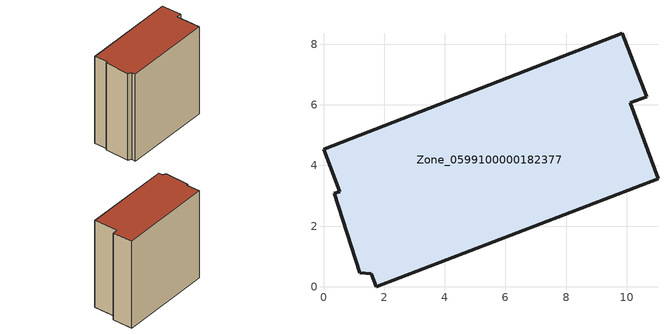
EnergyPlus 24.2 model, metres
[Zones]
Zone_0599100000182377
 floor ground (C_G): 1.2,0.47 0.36,3.08 0.53,3.14 0,4.53 9.86,8.36 10.65,6.27 10.11,6.07 11.03,3.57 1.74,0 1.57,0.43 z0
 wall outside (C_F): 10.65,6.27 9.86,8.36 0,4.53 0.53,3.14 0.36,3.08 1.2,0.47 1.57,0.43 1.74,0 11.03,3.57 10.11,6.07 10.65,6.27 z0:10.05
 roof outside (C_R): 0.36,3.08 1.2,0.47 1.57,0.43 1.74,0 11.03,3.57 10.11,6.07 10.65,6.27 9.86,8.36 0,4.53 0.53,3.14 z10.05
[BUILDING]
Pand.0599100000182377: North Axis=0; Terrain=City; Loads Convergence Tolerance Value=0.04; Temperature Convergence Tolerance Value=0.4; Solar Distribution=FullExterior; Maximum Number of Warmup Days=25; Minimum Number of Warmup Days=1
[Site:Location]
Rotterdam.The.Hague.AP_ZH_NLD Design_Conditions: Latitude=51.96; Longitude=4.45; Time Zone=1; Elevation=-4.5
[SITE:GROUNDTEMPERATURE:BUILDINGSURFACE]
18, 18, 18, 18, 18, 18, 18, 18, 18, 18, 18, 18
[MATERIAL] Thermal Absorptance=0.9; Solar Absorptance=0.7; Visible Absorptance=0.7
Name | Roughness | Thickness | Conductivity | Density | Specific Heat
G.TI.1946 | MediumSmooth | 0.15 | 1 | 540 | 1210
F.TI.1946 | Rough | 0.3 | 0.857143 | 1920 | 840
R.TI.1946 | MediumRough | 0.2 | 0.1 | 1500 | 1000
[CONSTRUCTION]
C_G: G.TI.1946
C_F: F.TI.1946
C_R: R.TI.1946
[ZONE]
Zone_0599100000182377: Type=1; Multiplier=1; Ceiling Height=Autocalculate; Volume=Autocalculate; Floor Area=autocalculate; Part of Total Floor Area=Yes
[ZONEINFILTRATION:DESIGNFLOWRATE]
Infil_Zone_0599100000182377: Zone or ZoneList or Space or SpaceList=Zone_0599100000182377; Schedule=AlwaysOn; Design Flow Rate Calculation Method=Flow/Area; Flow Rate per Floor Area=0.003; Constant Term Coefficient=1; Temperature Term Coefficient=0; Velocity Term Coefficient=0; Velocity Squared Term Coefficient=0
[HVACTEMPLATE:ZONE:IDEALLOADSAIRSYSTEM]
Zone_0599100000182377: Maximum Heating Supply Air Temperature=50; Minimum Cooling Supply Air Temperature=13; Maximum Heating Supply Air Humidity Ratio=0.0156; Minimum Cooling Supply Air Humidity Ratio=0.0077; Heating Limit=NoLimit; Cooling Limit=NoLimit; Dehumidification Control Type=ConstantSensibleHeatRatio; Cooling Sensible Heat Ratio=0.7; Dehumidification Setpoint=60; Humidification Control Type=None; Humidification Setpoint=30; Outdoor Air Method=None; Outdoor Air Flow Rate per Person=0.00944; Outdoor Air Flow Rate per Zone Floor Area=0; Outdoor Air Flow Rate per Zone=0; Demand Controlled Ventilation Type=None; Outdoor Air Economizer Type=NoEconomizer; Heat Recovery Type=None; Sensible Heat Recovery Effectiveness=0.7; Latent Heat Recovery Effectiveness=0.65
[ZONECONTROL:THERMOSTAT]
ThermostatControl_Zone_0599100000182377: Zone or ZoneList=Zone_0599100000182377; Control Type Schedule=DualSetpointControlType; Control 1=Thermostat_Zone_0599100000182377; Temperature Difference Between Cutout And Setpoint=0
[THERMOSTATSETPOINT:DUALSETPOINT]
Thermostat_Zone_0599100000182377: Heating Setpoint Temperature Schedule=HeatingSetpoint_Zone_0599100000182377; Cooling Setpoint Temperature Schedule=CoolingSetpoint_Zone_0599100000182377
[SCHEDULE:COMPACT]
HeatingSetpoint_Zone_0599100000182377: Through: 12/31, For: AllDays, Until: 24:00, 21
CoolingSetpoint_Zone_0599100000182377: Through: 12/31, For: AllDays, Until: 24:00, 24
DualSetpointControlType: Through: 12/31, For: AllDays, Until: 24:00, 4
AlwaysOn: Through: 12/31, For: AllDays, Until: 24:00, 1
